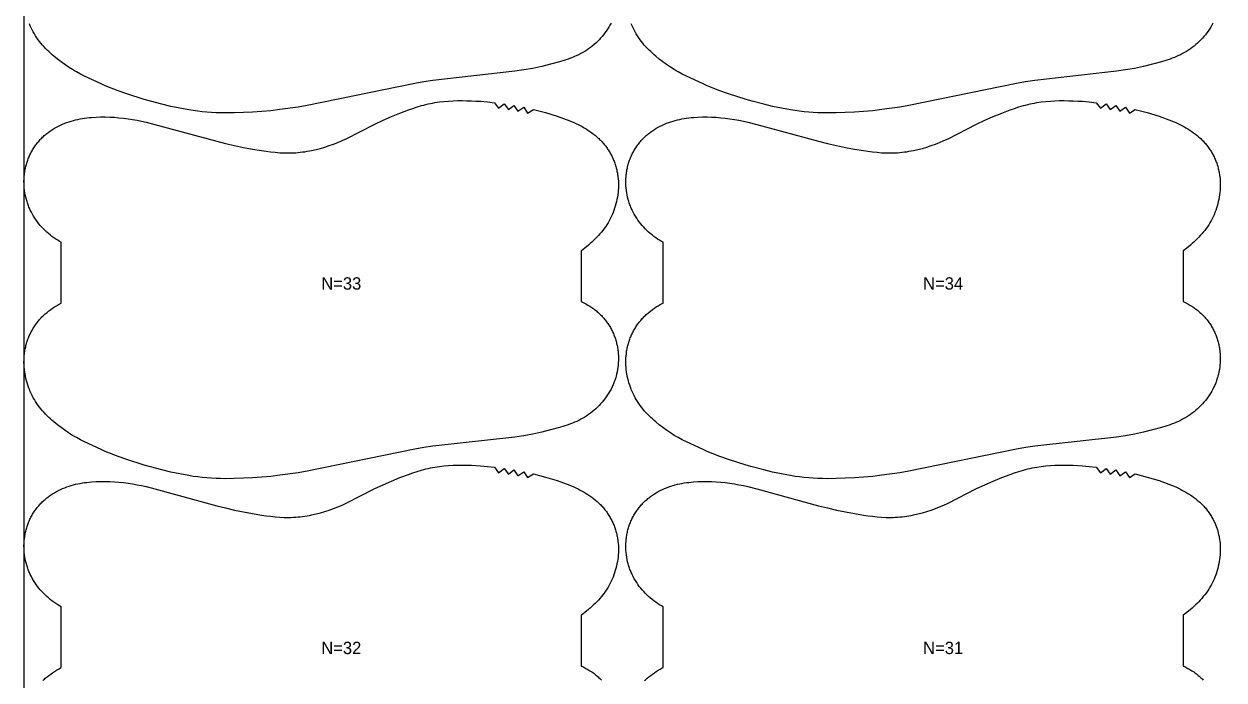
# Model space of a CAD drawing. Header units: inches. Extents: x 2 to 1941, y 2 to 1039.
# Drawn here: x 2 to 486, y 510.3 to 774.9 of the extents above; entities that cross this region are included whole.
import ezdxf

# ---------------------------------------------------------------- set-up
doc = ezdxf.new("R2010")
doc.units = ezdxf.units.IN

msp = doc.modelspace()

# ---------------------------------------------------------------- linework, layer by layer
at = {"layer": '1'}
for points in [[(2, 2), (1940.8353, 2), (1940.8353, 1039.4821), (2, 1039.4821), (2, 2)], [(217.0826, 737.7519), (222.0804, 735.89), (223.7703, 735.1474), (224.6053, 734.7543), (225.4331, 734.346), (226.253, 733.922), (227.0645, 733.4817), (227.8669, 733.0246), (228.6598, 732.5502), (229.4424, 732.0579), (230.213, 731.5468), (230.9697, 731.016), (231.7107, 730.4645), (232.4342, 729.8914), (233.1382, 729.2958), (233.4823, 728.9892), (233.8209, 728.6767), (234.1536, 728.358), (234.4804, 728.0332), (234.8009, 727.702), (235.115, 727.3647), (235.4228, 727.0213), (235.7241, 726.6721), (236.0188, 726.3171), (236.3069, 725.9566), (236.5884, 725.5907), (236.863, 725.2196), (237.1308, 724.8434), (237.3917, 724.4622), (237.6456, 724.0763), (237.8924, 723.6858), (238.1321, 723.2908), (238.3646, 722.8915), (238.5898, 722.4881), (238.8076, 722.0807), (239.018, 721.6694), (239.221, 721.2545), (239.4164, 720.836), (239.6042, 720.4141), (239.7844, 719.9889), (239.9569, 719.5606), (240.1217, 719.1293), (240.2786, 718.6952), (240.4277, 718.2584), (240.5689, 717.8189), (240.7021, 717.3771), (240.8274, 716.9329), (240.9445, 716.4867), (241.0536, 716.0384), (241.1544, 715.5882), (241.2471, 715.1363), (241.3315, 714.6828), (241.4076, 714.2278), (241.4757, 713.7716), (241.5356, 713.3142), (241.6315, 712.3964), (241.6959, 711.4755), (241.7294, 710.5528), (241.7323, 709.6293), (241.7053, 708.7061), (241.6489, 707.7844), (241.5636, 706.8652), (241.4499, 705.9492), (241.308, 705.0372), (241.1385, 704.1298), (240.9418, 703.2279), (240.7182, 702.3319), (240.4681, 701.4428), (240.192, 700.5611), (239.8902, 699.6876), (239.5628, 698.8234), (239.2095, 697.9696), (238.8304, 697.1272), (238.4255, 696.2975), (237.9947, 695.4814), (237.5378, 694.6802), (237.0549, 693.8948), (236.5462, 693.1262), (236.0129, 692.3743), (235.4567, 691.6388), (234.879, 690.9193), (234.2815, 690.2154), (233.6657, 689.5269), (233.0331, 688.8534), (232.3855, 688.1946), (231.724, 687.5501), (231.0498, 686.9195), (230.3634, 686.3021), (229.6656, 685.6976), (228.2389, 684.525), (226.7754, 683.3976), (226.7323, 683.3663), (226.7323, 662.9382), (227.0013, 662.8181), (227.8317, 662.4153), (228.6487, 661.9856), (229.4512, 661.5289), (230.2381, 661.0454), (231.008, 660.5353), (231.3862, 660.2703), (231.7596, 659.9988), (232.1281, 659.7208), (232.4916, 659.4362), (232.8499, 659.1452), (233.2027, 658.8478), (233.5501, 658.544), (233.8917, 658.2338), (234.2274, 657.9172), (234.5572, 657.5944), (234.8807, 657.2653), (235.1979, 656.9301), (235.5087, 656.5888), (235.813, 656.2417), (236.1106, 655.8888), (236.4015, 655.5304), (236.6856, 655.1665), (236.9627, 654.7972), (237.2327, 654.4227), (237.4955, 654.0432), (237.751, 653.6588), (237.9991, 653.2695), (238.2397, 652.8756), (238.4727, 652.4772), (238.6979, 652.0744), (238.9153, 651.6673), (239.1248, 651.2561), (239.3263, 650.8409), (239.5197, 650.4219), (239.7052, 649.9994), (239.8827, 649.5733), (240.0521, 649.144), (240.2135, 648.7115), (240.3667, 648.2761), (240.5119, 647.8379), (240.649, 647.3971), (240.7779, 646.9538), (240.8987, 646.5082), (241.0113, 646.0604), (241.1158, 645.6107), (241.212, 645.1592), (241.3, 644.7061), (241.3798, 644.2515), (241.4514, 643.7955), (241.5149, 643.3384), (241.5701, 642.8802), (241.6173, 642.4211), (241.6563, 641.9613), (241.7103, 641.0397), (241.7323, 640.1167), (241.7225, 639.1934), (241.6812, 638.2708), (241.6086, 637.35), (241.5049, 636.4322), (241.3702, 635.5184), (241.2045, 634.6099), (241.0077, 633.7078), (240.78, 632.8133), (240.6545, 632.3692), (240.5212, 631.9274), (240.3803, 631.488), (240.2316, 631.0513), (240.0751, 630.6173), (239.9109, 630.1862), (239.739, 629.7581), (239.5595, 629.3332), (239.3725, 628.9115), (239.1781, 628.493), (238.7675, 627.6665), (238.3287, 626.8543), (237.8626, 626.0572), (237.3701, 625.2759), (236.8521, 624.5112), (236.3095, 623.7638), (235.7432, 623.0345), (235.1539, 622.3238), (234.5423, 621.6323), (233.9092, 620.9605), (233.2551, 620.3089), (232.5809, 619.6782), (231.8873, 619.0689), (231.1749, 618.4815), (230.4445, 617.9166), (229.6969, 617.3744), (228.9331, 616.8553), (228.154, 616.3595), (227.3604, 615.8874), (226.5533, 615.4391), (225.7336, 615.015), (224.9022, 614.6154), (224.06, 614.2401), (223.2082, 613.8874), (222.3478, 613.555), (221.48, 613.2408), (219.7269, 612.6579), (217.958, 612.1213), (214.3972, 611.1389), (210.8103, 610.2646), (207.1982, 609.4955), (203.5637, 608.8411), (199.9106, 608.305), (166.8834, 604.5891), (163.2359, 604.0158), (159.598, 603.378), (116.1869, 594.4796), (112.5447, 593.8714), (105.2297, 592.8486), (101.5608, 592.4301), (97.8836, 592.0914), (94.1999, 591.8305), (90.5119, 591.643), (86.8207, 591.5302), (83.1274, 591.5), (81.2811, 591.5249), (79.4357, 591.5824), (77.5918, 591.6763), (75.7503, 591.8078), (73.9119, 591.9776), (72.0776, 592.1865), (70.2481, 592.4345), (68.4237, 592.7189), (64.7909, 593.3846), (61.1803, 594.1595), (57.5909, 595.0273), (52.9536, 596.2747), (50.4735, 596.9977), (43.437, 599.2417), (39.9478, 600.4549), (38.2174, 601.0986), (36.5012, 601.7769), (34.8011, 602.4942), (33.1139, 603.2422), (26.4127, 606.3575), (24.7602, 607.1801), (23.1332, 608.0494), (22.332, 608.5061), (21.5394, 608.978), (19.9794, 609.9641), (18.4523, 611.0023), (16.9569, 612.087), (15.4934, 613.2144), (14.0667, 614.387), (13.3689, 614.9915), (12.6825, 615.6089), (12.0083, 616.2395), (11.3468, 616.884), (10.6992, 617.5428), (10.0666, 618.2163), (9.4508, 618.9048), (8.8533, 619.6087), (8.2757, 620.3282), (7.7194, 621.0637), (7.1861, 621.8156), (6.6774, 622.5842), (6.1945, 623.3696), (5.7376, 624.1708), (5.3068, 624.9869), (4.9019, 625.8167), (4.5228, 626.659), (4.1696, 627.5128), (3.8421, 628.377), (3.5403, 629.2505), (3.2642, 630.1322), (3.0141, 631.0214), (2.7905, 631.9173), (2.5938, 632.8193), (2.4243, 633.7266), (2.2824, 634.6386), (2.1687, 635.5546), (2.0834, 636.4738), (2.027, 637.3955), (2, 638.3187), (2.0029, 639.2422), (2.0364, 640.1649), (2.1008, 641.0858), (2.1967, 642.0036), (2.2566, 642.461), (2.3247, 642.9173), (2.4008, 643.3722), (2.4852, 643.8257), (2.5779, 644.2776), (2.6787, 644.7278), (2.7878, 645.1761), (2.9049, 645.6224), (3.0302, 646.0665), (3.1634, 646.5083), (3.3046, 646.9478), (3.4537, 647.3846), (3.6106, 647.8188), (3.7754, 648.25), (3.9479, 648.6783), (4.1281, 649.1035), (4.3159, 649.5254), (4.5113, 649.9439), (4.7143, 650.3588), (4.9247, 650.7701), (5.1425, 651.1775), (5.3677, 651.5809), (5.6002, 651.9802), (5.8399, 652.3752), (6.0867, 652.7657), (6.3406, 653.1517), (6.6015, 653.5328), (6.8693, 653.909), (7.1439, 654.2802), (7.4254, 654.646), (7.7135, 655.0065), (8.0082, 655.3615), (8.3095, 655.7107), (8.6173, 656.0541), (8.9314, 656.3914), (9.2519, 656.7226), (9.5787, 657.0475), (9.9114, 657.3661), (10.25, 657.6786), (10.5941, 657.9852), (11.2981, 658.5808), (12.0216, 659.1539), (12.7626, 659.7054), (13.5193, 660.2362), (14.2899, 660.7473), (15.0725, 661.2397), (15.8654, 661.7141), (16.6678, 662.1711), (17, 662.3514), (17, 686.8491), (16.3719, 687.1979), (15.5783, 687.6701), (14.7992, 688.1659), (14.0354, 688.685), (13.2878, 689.2272), (12.5574, 689.7921), (11.845, 690.3795), (11.1514, 690.9888), (10.4772, 691.6195), (9.8231, 692.271), (9.19, 692.9429), (8.5784, 693.6344), (7.9891, 694.3451), (7.4228, 695.0744), (6.8802, 695.8218), (6.3622, 696.5865), (5.8697, 697.3678), (5.4036, 698.1649), (4.9648, 698.9771), (4.5542, 699.8036), (4.3598, 700.222), (4.1728, 700.6438), (3.9933, 701.0687), (3.8214, 701.4968), (3.6572, 701.9279), (3.5007, 702.3619), (3.352, 702.7986), (3.2111, 703.238), (3.0778, 703.6797), (2.9523, 704.1238), (2.7246, 705.0184), (2.5278, 705.9205), (2.3621, 706.829), (2.2274, 707.7427), (2.1237, 708.6606), (2.0511, 709.5813), (2.0098, 710.504), (2, 711.4273), (2.022, 712.3503), (2.076, 713.2719), (2.115, 713.7317), (2.1622, 714.1908), (2.2175, 714.649), (2.2809, 715.1061), (2.3525, 715.5621), (2.4323, 716.0167), (2.5203, 716.4698), (2.6165, 716.9213), (2.721, 717.371), (2.8336, 717.8187), (2.9544, 718.2643), (3.0833, 718.7077), (3.2204, 719.1485), (3.3656, 719.5867), (3.5189, 720.0221), (3.6802, 720.4546), (3.8496, 720.8839), (4.0271, 721.31), (4.2126, 721.7325), (4.406, 722.1515), (4.6075, 722.5666), (4.817, 722.9779), (5.0344, 723.3849), (5.2596, 723.7878), (5.4926, 724.1862), (5.7332, 724.5801), (5.9813, 724.9694), (6.2368, 725.3538), (6.4996, 725.7333), (6.7696, 726.1078), (7.0467, 726.477), (7.3308, 726.841), (7.6217, 727.1994), (7.9193, 727.5523), (8.2236, 727.8994), (8.5344, 728.2406), (8.8516, 728.5759), (9.1752, 728.905), (9.5049, 729.2278), (9.8406, 729.5444), (10.1822, 729.8546), (10.5296, 730.1584), (10.8824, 730.4558), (11.2407, 730.7468), (11.6042, 731.0313), (11.9727, 731.3094), (12.3462, 731.5809), (12.7243, 731.8459), (13.4942, 732.356), (14.2811, 732.8395), (15.0836, 733.2962), (15.9006, 733.7258), (16.731, 734.1287), (17.5737, 734.505), (18.4277, 734.8551), (19.292, 735.1791), (20.1655, 735.4775), (21.0473, 735.7505), (21.9363, 735.9984), (22.8316, 736.2216), (23.7323, 736.4212), (24.638, 736.5984), (25.5478, 736.7546), (26.4612, 736.8909), (27.3775, 737.0087), (28.2961, 737.1092), (29.2163, 737.1936), (31.0593, 737.3178), (32.9046, 737.3838), (34.7506, 737.3928), (36.5958, 737.3459), (38.4389, 737.2446), (40.2789, 737.0927), (42.1149, 736.8945), (43.9463, 736.6541), (45.7722, 736.3749), (47.5915, 736.0572), (49.4032, 735.7003), (51.2061, 735.3034), (54.7866, 734.4022), (79.7188, 727.5698), (83.3034, 726.6816), (86.9039, 725.8603), (90.5203, 725.1122), (94.1504, 724.4339), (97.7927, 723.8275), (99.6197, 723.5616), (101.4515, 723.3276), (103.2885, 723.1317), (105.1296, 722.9834), (106.9734, 722.8932), (107.8958, 722.8731), (108.8184, 722.8714), (109.7409, 722.8892), (110.6631, 722.9262), (111.5844, 722.9823), (112.5046, 723.0569), (113.4232, 723.1497), (114.34, 723.2603), (115.2545, 723.3884), (116.1663, 723.5336), (117.0752, 723.6954), (117.9809, 723.8734), (119.7825, 724.2764), (121.5702, 724.7386), (123.3429, 725.2565), (125.0996, 725.8269), (126.8383, 726.4493), (128.557, 727.124), (130.2537, 727.8509), (131.9275, 728.628), (143.4374, 734.5093), (146.7869, 736.0635), (150.1775, 737.5276), (153.5978, 738.919), (157.0507, 740.2292), (158.7917, 740.8474), (160.5446, 741.4295), (162.3116, 741.9633), (163.2011, 742.2084), (164.0949, 742.4369), (164.9932, 742.6477), (165.8957, 742.8408), (166.8019, 743.0168), (167.7114, 743.1762), (169.5385, 743.4467), (171.3737, 743.6561), (173.2137, 743.8086), (175.0572, 743.9097), (176.9028, 743.9655), (178.7495, 743.9821), (180.5961, 743.9642), (182.4418, 743.9125), (184.2861, 743.8261), (186.1281, 743.7044), (188.9139, 743.4547), (191.694, 743.1423), (193.4188, 740.9084), (195.6602, 742.6234), (197.3389, 740.3575), (199.6145, 742.021), (201.2253, 739.7102), (203.5491, 741.302), (205.0829, 738.9395), (207.458, 740.4537), (212.2853, 739.1564), (217.0826, 737.7519)], [(459.8116, 737.7519), (464.8094, 735.89), (466.4993, 735.1474), (467.3343, 734.7543), (468.1621, 734.346), (468.982, 733.922), (469.7935, 733.4817), (470.5959, 733.0246), (471.3888, 732.5502), (472.1714, 732.0579), (472.942, 731.5468), (473.6987, 731.016), (474.4397, 730.4645), (475.1632, 729.8914), (475.8672, 729.2958), (476.2113, 728.9892), (476.5499, 728.6767), (476.8826, 728.358), (477.2094, 728.0332), (477.5299, 727.702), (477.844, 727.3647), (478.1518, 727.0213), (478.4531, 726.6721), (478.7478, 726.3171), (479.0359, 725.9566), (479.3174, 725.5907), (479.592, 725.2196), (479.8598, 724.8434), (480.1207, 724.4622), (480.3746, 724.0763), (480.6214, 723.6858), (480.8611, 723.2908), (481.0936, 722.8915), (481.3188, 722.4881), (481.5366, 722.0807), (481.747, 721.6694), (481.95, 721.2545), (482.1454, 720.836), (482.3332, 720.4141), (482.5134, 719.9889), (482.6859, 719.5606), (482.8507, 719.1293), (483.0076, 718.6952), (483.1567, 718.2584), (483.2979, 717.8189), (483.4311, 717.3771), (483.5564, 716.9329), (483.6735, 716.4867), (483.7826, 716.0384), (483.8834, 715.5882), (483.9761, 715.1363), (484.0605, 714.6828), (484.1366, 714.2278), (484.2047, 713.7716), (484.2646, 713.3142), (484.3605, 712.3964), (484.4249, 711.4755), (484.4584, 710.5528), (484.4613, 709.6293), (484.4343, 708.7061), (484.3779, 707.7844), (484.2926, 706.8652), (484.1789, 705.9492), (484.037, 705.0372), (483.8675, 704.1298), (483.6708, 703.2279), (483.4472, 702.3319), (483.1971, 701.4428), (482.921, 700.5611), (482.6192, 699.6876), (482.2918, 698.8234), (481.9385, 697.9696), (481.5594, 697.1272), (481.1545, 696.2975), (480.7237, 695.4814), (480.2668, 694.6802), (479.7839, 693.8948), (479.2752, 693.1262), (478.7419, 692.3743), (478.1857, 691.6388), (477.608, 690.9193), (477.0105, 690.2154), (476.3947, 689.5269), (475.7621, 688.8534), (475.1145, 688.1946), (474.453, 687.5501), (473.7788, 686.9195), (473.0924, 686.3021), (472.3946, 685.6976), (470.9679, 684.525), (469.5044, 683.3976), (469.4613, 683.3663), (469.4613, 662.9382), (469.7303, 662.8181), (470.5607, 662.4153), (471.3777, 661.9856), (472.1802, 661.5289), (472.9671, 661.0454), (473.737, 660.5353), (474.1152, 660.2703), (474.4886, 659.9988), (474.8571, 659.7208), (475.2206, 659.4362), (475.5789, 659.1452), (475.9317, 658.8478), (476.2791, 658.544), (476.6207, 658.2338), (476.9564, 657.9172), (477.2862, 657.5944), (477.6097, 657.2653), (477.9269, 656.9301), (478.2377, 656.5888), (478.542, 656.2417), (478.8396, 655.8888), (479.1305, 655.5304), (479.4146, 655.1665), (479.6917, 654.7972), (479.9617, 654.4227), (480.2245, 654.0432), (480.48, 653.6588), (480.7281, 653.2695), (480.9687, 652.8756), (481.2017, 652.4772), (481.4269, 652.0744), (481.6443, 651.6673), (481.8538, 651.2561), (482.0553, 650.8409), (482.2487, 650.4219), (482.4342, 649.9994), (482.6117, 649.5733), (482.7811, 649.144), (482.9425, 648.7115), (483.0957, 648.2761), (483.2409, 647.8379), (483.378, 647.3971), (483.5069, 646.9538), (483.6277, 646.5082), (483.7403, 646.0604), (483.8448, 645.6107), (483.941, 645.1592), (484.029, 644.7061), (484.1088, 644.2515), (484.1804, 643.7955), (484.2439, 643.3384), (484.2991, 642.8802), (484.3463, 642.4211), (484.3853, 641.9613), (484.4393, 641.0397), (484.4613, 640.1167), (484.4515, 639.1934), (484.4102, 638.2708), (484.3376, 637.35), (484.2339, 636.4322), (484.0992, 635.5184), (483.9335, 634.6099), (483.7367, 633.7078), (483.509, 632.8133), (483.3835, 632.3692), (483.2502, 631.9274), (483.1093, 631.488), (482.9606, 631.0513), (482.8041, 630.6173), (482.6399, 630.1862), (482.468, 629.7581), (482.2885, 629.3332), (482.1015, 628.9115), (481.9071, 628.493), (481.4965, 627.6665), (481.0577, 626.8543), (480.5916, 626.0572), (480.0991, 625.2759), (479.5811, 624.5112), (479.0385, 623.7638), (478.4722, 623.0345), (477.8829, 622.3238), (477.2713, 621.6323), (476.6382, 620.9605), (475.9841, 620.3089), (475.3099, 619.6782), (474.6163, 619.0689), (473.9039, 618.4815), (473.1735, 617.9166), (472.4259, 617.3744), (471.6621, 616.8553), (470.883, 616.3595), (470.0894, 615.8874), (469.2823, 615.4391), (468.4626, 615.015), (467.6312, 614.6154), (466.789, 614.2401), (465.9372, 613.8874), (465.0768, 613.555), (464.209, 613.2408), (462.4559, 612.6579), (460.687, 612.1213), (457.1262, 611.1389), (453.5393, 610.2646), (449.9272, 609.4955), (446.2927, 608.8411), (442.6396, 608.305), (409.6124, 604.5891), (405.9649, 604.0158), (402.327, 603.378), (358.9159, 594.4796), (355.2737, 593.8714), (347.9587, 592.8486), (344.2898, 592.4301), (340.6126, 592.0914), (336.9289, 591.8305), (333.2409, 591.643), (329.5497, 591.5302), (325.8564, 591.5), (324.0101, 591.5249), (322.1647, 591.5824), (320.3208, 591.6763), (318.4793, 591.8078), (316.6409, 591.9776), (314.8066, 592.1865), (312.9771, 592.4345), (311.1527, 592.7189), (307.5199, 593.3846), (303.9093, 594.1595), (300.3199, 595.0273), (295.6826, 596.2747), (293.2025, 596.9977), (286.166, 599.2417), (282.6768, 600.4549), (280.9464, 601.0986), (279.2302, 601.7769), (277.5301, 602.4942), (275.8429, 603.2422), (269.1417, 606.3575), (267.4892, 607.1801), (265.8622, 608.0494), (265.061, 608.5061), (264.2684, 608.978), (262.7084, 609.9641), (261.1813, 611.0023), (259.6859, 612.087), (258.2224, 613.2144), (256.7957, 614.387), (256.0979, 614.9915), (255.4115, 615.6089), (254.7373, 616.2395), (254.0758, 616.884), (253.4282, 617.5428), (252.7956, 618.2163), (252.1798, 618.9048), (251.5823, 619.6087), (251.0047, 620.3282), (250.4484, 621.0637), (249.9151, 621.8156), (249.4064, 622.5842), (248.9235, 623.3696), (248.4666, 624.1708), (248.0358, 624.9869), (247.6309, 625.8167), (247.2518, 626.659), (246.8986, 627.5128), (246.5711, 628.377), (246.2693, 629.2505), (245.9932, 630.1322), (245.7431, 631.0214), (245.5195, 631.9173), (245.3228, 632.8193), (245.1533, 633.7266), (245.0114, 634.6386), (244.8977, 635.5546), (244.8124, 636.4738), (244.756, 637.3955), (244.729, 638.3187), (244.7319, 639.2422), (244.7654, 640.1649), (244.8298, 641.0858), (244.9257, 642.0036), (244.9856, 642.461), (245.0537, 642.9173), (245.1298, 643.3722), (245.2142, 643.8257), (245.3069, 644.2776), (245.4077, 644.7278), (245.5168, 645.1761), (245.6339, 645.6224), (245.7592, 646.0665), (245.8924, 646.5083), (246.0336, 646.9478), (246.1827, 647.3846), (246.3396, 647.8188), (246.5044, 648.25), (246.6769, 648.6783), (246.8571, 649.1035), (247.0449, 649.5254), (247.2403, 649.9439), (247.4433, 650.3588), (247.6537, 650.7701), (247.8715, 651.1775), (248.0967, 651.5809), (248.3292, 651.9802), (248.5689, 652.3752), (248.8157, 652.7657), (249.0696, 653.1517), (249.3305, 653.5328), (249.5983, 653.909), (249.8729, 654.2802), (250.1544, 654.646), (250.4425, 655.0065), (250.7372, 655.3615), (251.0385, 655.7107), (251.3463, 656.0541), (251.6604, 656.3914), (251.9809, 656.7226), (252.3077, 657.0475), (252.6404, 657.3661), (252.979, 657.6786), (253.3231, 657.9852), (254.0271, 658.5808), (254.7506, 659.1539), (255.4916, 659.7054), (256.2483, 660.2362), (257.0189, 660.7473), (257.8015, 661.2397), (258.5944, 661.7141), (259.3968, 662.1711), (259.729, 662.3514), (259.729, 686.8491), (259.1009, 687.1979), (258.3073, 687.6701), (257.5282, 688.1659), (256.7644, 688.685), (256.0168, 689.2272), (255.2864, 689.7921), (254.574, 690.3795), (253.8804, 690.9888), (253.2062, 691.6195), (252.5521, 692.271), (251.919, 692.9429), (251.3074, 693.6344), (250.7181, 694.3451), (250.1518, 695.0744), (249.6092, 695.8218), (249.0912, 696.5865), (248.5987, 697.3678), (248.1326, 698.1649), (247.6938, 698.9771), (247.2832, 699.8036), (247.0888, 700.222), (246.9018, 700.6438), (246.7223, 701.0687), (246.5504, 701.4968), (246.3862, 701.9279), (246.2297, 702.3619), (246.081, 702.7986), (245.9401, 703.238), (245.8068, 703.6797), (245.6813, 704.1238), (245.4536, 705.0184), (245.2568, 705.9205), (245.0911, 706.829), (244.9564, 707.7427), (244.8527, 708.6606), (244.7801, 709.5813), (244.7388, 710.504), (244.729, 711.4273), (244.751, 712.3503), (244.805, 713.2719), (244.844, 713.7317), (244.8912, 714.1908), (244.9465, 714.649), (245.0099, 715.1061), (245.0815, 715.5621), (245.1613, 716.0167), (245.2493, 716.4698), (245.3455, 716.9213), (245.45, 717.371), (245.5626, 717.8187), (245.6834, 718.2643), (245.8123, 718.7077), (245.9494, 719.1485), (246.0946, 719.5867), (246.2479, 720.0221), (246.4092, 720.4546), (246.5786, 720.8839), (246.7561, 721.31), (246.9416, 721.7325), (247.135, 722.1515), (247.3365, 722.5666), (247.546, 722.9779), (247.7634, 723.3849), (247.9886, 723.7878), (248.2216, 724.1862), (248.4622, 724.5801), (248.7103, 724.9694), (248.9658, 725.3538), (249.2286, 725.7333), (249.4986, 726.1078), (249.7757, 726.477), (250.0598, 726.841), (250.3507, 727.1994), (250.6483, 727.5523), (250.9526, 727.8994), (251.2634, 728.2406), (251.5806, 728.5759), (251.9042, 728.905), (252.2339, 729.2278), (252.5696, 729.5444), (252.9112, 729.8546), (253.2586, 730.1584), (253.6114, 730.4558), (253.9697, 730.7468), (254.3332, 731.0313), (254.7017, 731.3094), (255.0752, 731.5809), (255.4533, 731.8459), (256.2232, 732.356), (257.0101, 732.8395), (257.8126, 733.2962), (258.6296, 733.7258), (259.46, 734.1287), (260.3027, 734.505), (261.1567, 734.8551), (262.021, 735.1791), (262.8945, 735.4775), (263.7763, 735.7505), (264.6653, 735.9984), (265.5606, 736.2216), (266.4613, 736.4212), (267.367, 736.5984), (268.2768, 736.7546), (269.1902, 736.8909), (270.1065, 737.0087), (271.0251, 737.1092), (271.9453, 737.1936), (273.7883, 737.3178), (275.6336, 737.3838), (277.4796, 737.3928), (279.3248, 737.3459), (281.1679, 737.2446), (283.0079, 737.0927), (284.8439, 736.8945), (286.6753, 736.6541), (288.5012, 736.3749), (290.3205, 736.0572), (292.1322, 735.7003), (293.9351, 735.3034), (297.5156, 734.4022), (322.4478, 727.5698), (326.0324, 726.6816), (329.6329, 725.8603), (333.2493, 725.1122), (336.8794, 724.4339), (340.5217, 723.8275), (342.3487, 723.5616), (344.1805, 723.3276), (346.0175, 723.1317), (347.8586, 722.9834), (349.7024, 722.8932), (350.6248, 722.8731), (351.5474, 722.8714), (352.4699, 722.8892), (353.3921, 722.9262), (354.3134, 722.9823), (355.2336, 723.0569), (356.1522, 723.1497), (357.069, 723.2603), (357.9835, 723.3884), (358.8953, 723.5336), (359.8042, 723.6954), (360.7099, 723.8734), (362.5115, 724.2764), (364.2992, 724.7386), (366.0719, 725.2565), (367.8286, 725.8269), (369.5673, 726.4493), (371.286, 727.124), (372.9827, 727.8509), (374.6565, 728.628), (386.1664, 734.5093), (389.5159, 736.0635), (392.9065, 737.5276), (396.3268, 738.919), (399.7797, 740.2292), (401.5207, 740.8474), (403.2736, 741.4295), (405.0406, 741.9633), (405.9301, 742.2084), (406.8239, 742.4369), (407.7222, 742.6477), (408.6247, 742.8408), (409.5309, 743.0168), (410.4404, 743.1762), (412.2675, 743.4467), (414.1027, 743.6561), (415.9427, 743.8086), (417.7862, 743.9097), (419.6318, 743.9655), (421.4785, 743.9821), (423.3251, 743.9642), (425.1708, 743.9125), (427.0151, 743.8261), (428.8571, 743.7044), (431.6429, 743.4547), (434.423, 743.1423), (436.1478, 740.9084), (438.3892, 742.6234), (440.0679, 740.3575), (442.3435, 742.021), (443.9543, 739.7102), (446.2781, 741.302), (447.8119, 738.9395), (450.187, 740.4537), (455.0143, 739.1564), (459.8116, 737.7519)]]:
    msp.add_lwpolyline(points, close=True, dxfattribs=at)
for points in [[(238.7675, 775.1665), (238.3287, 774.3543), (237.8626, 773.5572), (237.3701, 772.7759), (236.8521, 772.0112), (236.3095, 771.2638), (235.7432, 770.5345), (235.1539, 769.8238), (234.5423, 769.1323), (233.9092, 768.4605), (233.2551, 767.8089), (232.5809, 767.1782), (231.8873, 766.5689), (231.1749, 765.9815), (230.4445, 765.4166), (229.6969, 764.8744), (228.9331, 764.3553), (228.154, 763.8595), (227.3604, 763.3874), (226.5533, 762.9391), (225.7336, 762.515), (224.9022, 762.1154), (224.06, 761.7401), (223.2082, 761.3874), (222.3478, 761.055), (221.48, 760.7408), (219.7269, 760.1579), (217.958, 759.6213), (214.3972, 758.6389), (210.8103, 757.7646), (207.1982, 756.9955), (203.5637, 756.3411), (199.9106, 755.805), (166.8834, 752.0891), (163.2359, 751.5158), (159.598, 750.878), (116.1869, 741.9796), (112.5447, 741.3714), (105.2297, 740.3486), (101.5608, 739.9301), (97.8836, 739.5914), (94.1999, 739.3305), (90.5119, 739.143), (86.8207, 739.0302), (83.1274, 739), (81.2811, 739.0249), (79.4357, 739.0824), (77.5918, 739.1763), (75.7503, 739.3078), (73.9119, 739.4776), (72.0776, 739.6865), (70.2481, 739.9345), (68.4237, 740.2189), (64.7909, 740.8846), (61.1803, 741.6595), (57.5909, 742.5273), (52.9536, 743.7747), (50.4735, 744.4977), (43.437, 746.7417), (39.9478, 747.9549), (38.2174, 748.5986), (36.5012, 749.2769), (34.8011, 749.9942), (33.1139, 750.7422), (26.4127, 753.8575), (24.7602, 754.6801), (23.1332, 755.5494), (22.332, 756.0061), (21.5394, 756.478), (19.9794, 757.4641), (18.4523, 758.5023), (16.9569, 759.587), (15.4934, 760.7144), (14.0667, 761.887), (13.3689, 762.4915), (12.6825, 763.1089), (12.0083, 763.7395), (11.3468, 764.384), (10.6992, 765.0428), (10.0666, 765.7163), (9.4508, 766.4048), (8.8533, 767.1087), (8.2757, 767.8282), (7.7194, 768.5637), (7.1861, 769.3156), (6.6774, 770.0842), (6.1945, 770.8696), (5.7376, 771.6708), (5.3068, 772.4869), (4.9019, 773.3167), (4.5228, 774.159), (4.1696, 775.0128)], [(481.4965, 775.1665), (481.0577, 774.3543), (480.5916, 773.5572), (480.0991, 772.7759), (479.5811, 772.0112), (479.0385, 771.2638), (478.4722, 770.5345), (477.8829, 769.8238), (477.2713, 769.1323), (476.6382, 768.4605), (475.9841, 767.8089), (475.3099, 767.1782), (474.6163, 766.5689), (473.9039, 765.9815), (473.1735, 765.4166), (472.4259, 764.8744), (471.6621, 764.3553), (470.883, 763.8595), (470.0894, 763.3874), (469.2823, 762.9391), (468.4626, 762.515), (467.6312, 762.1154), (466.789, 761.7401), (465.9372, 761.3874), (465.0768, 761.055), (464.209, 760.7408), (462.4559, 760.1579), (460.687, 759.6213), (457.1262, 758.6389), (453.5393, 757.7646), (449.9272, 756.9955), (446.2927, 756.3411), (442.6396, 755.805), (409.6124, 752.0891), (405.9649, 751.5158), (402.327, 750.878), (358.9159, 741.9796), (355.2737, 741.3714), (347.9587, 740.3486), (344.2898, 739.9301), (340.6126, 739.5914), (336.9289, 739.3305), (333.2409, 739.143), (329.5497, 739.0302), (325.8564, 739), (324.0101, 739.0249), (322.1647, 739.0824), (320.3208, 739.1763), (318.4793, 739.3078), (316.6409, 739.4776), (314.8066, 739.6865), (312.9771, 739.9345), (311.1527, 740.2189), (307.5199, 740.8846), (303.9093, 741.6595), (300.3199, 742.5273), (295.6826, 743.7747), (293.2025, 744.4977), (286.166, 746.7417), (282.6768, 747.9549), (280.9464, 748.5986), (279.2302, 749.2769), (277.5301, 749.9942), (275.8429, 750.7422), (269.1417, 753.8575), (267.4892, 754.6801), (265.8622, 755.5494), (265.061, 756.0061), (264.2684, 756.478), (262.7084, 757.4641), (261.1813, 758.5023), (259.6859, 759.587), (258.2224, 760.7144), (256.7957, 761.887), (256.0979, 762.4915), (255.4115, 763.1089), (254.7373, 763.7395), (254.0758, 764.384), (253.4282, 765.0428), (252.7956, 765.7163), (252.1798, 766.4048), (251.5823, 767.1087), (251.0047, 767.8282), (250.4484, 768.5637), (249.9151, 769.3156), (249.4064, 770.0842), (248.9235, 770.8696), (248.4666, 771.6708), (248.0358, 772.4869), (247.6309, 773.3167), (247.2518, 774.159), (246.8986, 775.0128)], [(9.5787, 510.0475), (9.9114, 510.3661), (10.25, 510.6786), (10.5941, 510.9852), (11.2981, 511.5808), (12.0216, 512.1539), (12.7626, 512.7054), (13.5193, 513.2362), (14.2899, 513.7473), (15.0725, 514.2397), (15.8654, 514.7141), (16.6678, 515.1711), (17, 515.3514), (17, 539.8491), (16.3719, 540.1979), (15.5783, 540.6701), (14.7992, 541.1659), (14.0354, 541.685), (13.2878, 542.2272), (12.5574, 542.7921), (11.845, 543.3795), (11.1514, 543.9888), (10.4772, 544.6195), (9.8231, 545.271), (9.19, 545.9429), (8.5784, 546.6344), (7.9891, 547.3451), (7.4228, 548.0744), (6.8802, 548.8218), (6.3622, 549.5865), (5.8697, 550.3678), (5.4036, 551.1649), (4.9648, 551.9771), (4.5542, 552.8036), (4.3598, 553.222), (4.1728, 553.6438), (3.9933, 554.0687), (3.8214, 554.4968), (3.6572, 554.9279), (3.5007, 555.3619), (3.352, 555.7986), (3.2111, 556.238), (3.0778, 556.6797), (2.9523, 557.1238), (2.7246, 558.0184), (2.5278, 558.9205), (2.3621, 559.829), (2.2274, 560.7427), (2.1237, 561.6606), (2.0511, 562.5813), (2.0098, 563.504), (2, 564.4273), (2.022, 565.3503), (2.076, 566.2719), (2.115, 566.7317), (2.1622, 567.1908), (2.2175, 567.649), (2.2809, 568.1061), (2.3525, 568.5621), (2.4323, 569.0167), (2.5203, 569.4698), (2.6165, 569.9213), (2.721, 570.371), (2.8336, 570.8187), (2.9544, 571.2643), (3.0833, 571.7077), (3.2204, 572.1485), (3.3656, 572.5867), (3.5189, 573.0221), (3.6802, 573.4546), (3.8496, 573.8839), (4.0271, 574.31), (4.2126, 574.7325), (4.406, 575.1515), (4.6075, 575.5666), (4.817, 575.9779), (5.0344, 576.3849), (5.2596, 576.7878), (5.4926, 577.1862), (5.7332, 577.5801), (5.9813, 577.9694), (6.2368, 578.3538), (6.4996, 578.7333), (6.7696, 579.1078), (7.0467, 579.477), (7.3308, 579.841), (7.6217, 580.1994), (7.9193, 580.5523), (8.2236, 580.8994), (8.5344, 581.2406), (8.8516, 581.5759), (9.1752, 581.905), (9.5049, 582.2278), (9.8406, 582.5444), (10.1822, 582.8546), (10.5296, 583.1584), (10.8824, 583.4558), (11.2407, 583.7468), (11.6042, 584.0313), (11.9727, 584.3094), (12.3462, 584.5809), (12.7243, 584.8459), (13.4942, 585.356), (14.2811, 585.8395), (15.0836, 586.2962), (15.9006, 586.7258), (16.731, 587.1287), (17.5737, 587.505), (18.4277, 587.8551), (19.292, 588.1791), (20.1655, 588.4775), (21.0473, 588.7505), (21.9363, 588.9984), (22.8316, 589.2216), (23.7323, 589.4212), (24.638, 589.5984), (25.5478, 589.7546), (26.4612, 589.8909), (27.3775, 590.0087), (28.2961, 590.1092), (29.2163, 590.1936), (31.0593, 590.3178), (32.9046, 590.3838), (34.7506, 590.3928), (36.5958, 590.3459), (38.4389, 590.2446), (40.2789, 590.0927), (42.1149, 589.8945), (43.9463, 589.6541), (45.7722, 589.3749), (47.5915, 589.0572), (49.4032, 588.7003), (51.2061, 588.3034), (54.7866, 587.4022), (79.7188, 580.5698), (83.3034, 579.6816), (86.9039, 578.8603), (90.5203, 578.1122), (94.1504, 577.4339), (97.7927, 576.8275), (99.6197, 576.5616), (101.4515, 576.3276), (103.2885, 576.1317), (105.1296, 575.9834), (106.9734, 575.8932), (107.8958, 575.8731), (108.8184, 575.8714), (109.7409, 575.8892), (110.6631, 575.9262), (111.5844, 575.9823), (112.5046, 576.0569), (113.4232, 576.1497), (114.34, 576.2603), (115.2545, 576.3884), (116.1663, 576.5336), (117.0752, 576.6954), (117.9809, 576.8734), (119.7825, 577.2764), (121.5702, 577.7386), (123.3429, 578.2565), (125.0996, 578.8269), (126.8383, 579.4493), (128.557, 580.124), (130.2537, 580.8509), (131.9275, 581.628), (143.4374, 587.5093), (146.7869, 589.0635), (150.1775, 590.5276), (153.5978, 591.919), (157.0507, 593.2292), (158.7917, 593.8474), (160.5446, 594.4295), (162.3116, 594.9633), (163.2011, 595.2084), (164.0949, 595.4369), (164.9932, 595.6477), (165.8957, 595.8408), (166.8019, 596.0168), (167.7114, 596.1762), (169.5385, 596.4467), (171.3737, 596.6561), (173.2137, 596.8086), (175.0572, 596.9097), (176.9028, 596.9655), (178.7495, 596.9821), (180.5961, 596.9642), (182.4418, 596.9125), (184.2861, 596.8261), (186.1281, 596.7044), (188.9139, 596.4547), (191.694, 596.1423), (193.4188, 593.9084), (195.6602, 595.6234), (197.3389, 593.3575), (199.6145, 595.021), (201.2253, 592.7102), (203.5491, 594.302), (205.0829, 591.9395), (207.458, 593.4537), (212.2853, 592.1564), (217.0826, 590.7519), (217.0826, 590.7519), (222.0804, 588.89), (223.7703, 588.1474), (224.6053, 587.7543), (225.4331, 587.346), (226.253, 586.922), (227.0645, 586.4817), (227.8669, 586.0246), (228.6598, 585.5502), (229.4424, 585.0579), (230.213, 584.5468), (230.9697, 584.016), (231.7107, 583.4645), (232.4342, 582.8914), (233.1382, 582.2958), (233.4823, 581.9892), (233.8209, 581.6767), (234.1536, 581.358), (234.4804, 581.0332), (234.8009, 580.702), (235.115, 580.3647), (235.4228, 580.0213), (235.7241, 579.6721), (236.0188, 579.3171), (236.3069, 578.9566), (236.5884, 578.5907), (236.863, 578.2196), (237.1308, 577.8434), (237.3917, 577.4622), (237.6456, 577.0763), (237.8924, 576.6858), (238.1321, 576.2908), (238.3646, 575.8915), (238.5898, 575.4881), (238.8076, 575.0807), (239.018, 574.6694), (239.221, 574.2545), (239.4164, 573.836), (239.6042, 573.4141), (239.7844, 572.9889), (239.9569, 572.5606), (240.1217, 572.1293), (240.2786, 571.6952), (240.4277, 571.2584), (240.5689, 570.8189), (240.7021, 570.3771), (240.8274, 569.9329), (240.9445, 569.4867), (241.0536, 569.0384), (241.1544, 568.5882), (241.2471, 568.1363), (241.3315, 567.6828), (241.4076, 567.2278), (241.4757, 566.7716), (241.5356, 566.3142), (241.6315, 565.3964), (241.6959, 564.4755), (241.7294, 563.5528), (241.7323, 562.6293), (241.7053, 561.7061), (241.6489, 560.7844), (241.5636, 559.8652), (241.4499, 558.9492), (241.308, 558.0372), (241.1385, 557.1298), (240.9418, 556.2279), (240.7182, 555.3319), (240.4681, 554.4428), (240.192, 553.5611), (239.8902, 552.6876), (239.5628, 551.8234), (239.2095, 550.9696), (238.8304, 550.1272), (238.4255, 549.2975), (237.9947, 548.4814), (237.5378, 547.6802), (237.0549, 546.8948), (236.5462, 546.1262), (236.0129, 545.3743), (235.4567, 544.6388), (234.879, 543.9193), (234.2815, 543.2154), (233.6657, 542.5269), (233.0331, 541.8534), (232.3855, 541.1946), (231.724, 540.5501), (231.0498, 539.9195), (230.3634, 539.3021), (229.6656, 538.6976), (228.2389, 537.525), (226.7754, 536.3976), (226.7323, 536.3663), (226.7323, 515.9382), (227.0013, 515.8181), (227.8317, 515.4153), (228.6487, 514.9856), (229.4512, 514.5289), (230.2381, 514.0454), (231.008, 513.5353), (231.3862, 513.2703), (231.7596, 512.9988), (232.1281, 512.7208), (232.4916, 512.4362), (232.8499, 512.1452), (233.2027, 511.8478), (233.5501, 511.544), (233.8917, 511.2338), (234.2274, 510.9172), (234.5572, 510.5944), (234.8807, 510.2653)], [(252.3077, 510.0475), (252.6404, 510.3661), (252.979, 510.6786), (253.3231, 510.9852), (254.0271, 511.5808), (254.7506, 512.1539), (255.4916, 512.7054), (256.2483, 513.2362), (257.0189, 513.7473), (257.8015, 514.2397), (258.5944, 514.7141), (259.3968, 515.1711), (259.729, 515.3514), (259.729, 539.8491), (259.1009, 540.1979), (258.3073, 540.6701), (257.5282, 541.1659), (256.7644, 541.685), (256.0168, 542.2272), (255.2864, 542.7921), (254.574, 543.3795), (253.8804, 543.9888), (253.2062, 544.6195), (252.5521, 545.271), (251.919, 545.9429), (251.3074, 546.6344), (250.7181, 547.3451), (250.1518, 548.0744), (249.6092, 548.8218), (249.0912, 549.5865), (248.5987, 550.3678), (248.1326, 551.1649), (247.6938, 551.9771), (247.2832, 552.8036), (247.0888, 553.222), (246.9018, 553.6438), (246.7223, 554.0687), (246.5504, 554.4968), (246.3862, 554.9279), (246.2297, 555.3619), (246.081, 555.7986), (245.9401, 556.238), (245.8068, 556.6797), (245.6813, 557.1238), (245.4536, 558.0184), (245.2568, 558.9205), (245.0911, 559.829), (244.9564, 560.7427), (244.8527, 561.6606), (244.7801, 562.5813), (244.7388, 563.504), (244.729, 564.4273), (244.751, 565.3503), (244.805, 566.2719), (244.844, 566.7317), (244.8912, 567.1908), (244.9465, 567.649), (245.0099, 568.1061), (245.0815, 568.5621), (245.1613, 569.0167), (245.2493, 569.4698), (245.3455, 569.9213), (245.45, 570.371), (245.5626, 570.8187), (245.6834, 571.2643), (245.8123, 571.7077), (245.9494, 572.1485), (246.0946, 572.5867), (246.2479, 573.0221), (246.4092, 573.4546), (246.5786, 573.8839), (246.7561, 574.31), (246.9416, 574.7325), (247.135, 575.1515), (247.3365, 575.5666), (247.546, 575.9779), (247.7634, 576.3849), (247.9886, 576.7878), (248.2216, 577.1862), (248.4622, 577.5801), (248.7103, 577.9694), (248.9658, 578.3538), (249.2286, 578.7333), (249.4986, 579.1078), (249.7757, 579.477), (250.0598, 579.841), (250.3507, 580.1994), (250.6483, 580.5523), (250.9526, 580.8994), (251.2634, 581.2406), (251.5806, 581.5759), (251.9042, 581.905), (252.2339, 582.2278), (252.5696, 582.5444), (252.9112, 582.8546), (253.2586, 583.1584), (253.6114, 583.4558), (253.9697, 583.7468), (254.3332, 584.0313), (254.7017, 584.3094), (255.0752, 584.5809), (255.4533, 584.8459), (256.2232, 585.356), (257.0101, 585.8395), (257.8126, 586.2962), (258.6296, 586.7258), (259.46, 587.1287), (260.3027, 587.505), (261.1567, 587.8551), (262.021, 588.1791), (262.8945, 588.4775), (263.7763, 588.7505), (264.6653, 588.9984), (265.5606, 589.2216), (266.4613, 589.4212), (267.367, 589.5984), (268.2768, 589.7546), (269.1902, 589.8909), (270.1065, 590.0087), (271.0251, 590.1092), (271.9453, 590.1936), (273.7883, 590.3178), (275.6336, 590.3838), (277.4796, 590.3928), (279.3248, 590.3459), (281.1679, 590.2446), (283.0079, 590.0927), (284.8439, 589.8945), (286.6753, 589.6541), (288.5012, 589.3749), (290.3205, 589.0572), (292.1322, 588.7003), (293.9351, 588.3034), (297.5156, 587.4022), (322.4478, 580.5698), (326.0324, 579.6816), (329.6329, 578.8603), (333.2493, 578.1122), (336.8794, 577.4339), (340.5217, 576.8275), (342.3487, 576.5616), (344.1805, 576.3276), (346.0175, 576.1317), (347.8586, 575.9834), (349.7024, 575.8932), (350.6248, 575.8731), (351.5474, 575.8714), (352.4699, 575.8892), (353.3921, 575.9262), (354.3134, 575.9823), (355.2336, 576.0569), (356.1522, 576.1497), (357.069, 576.2603), (357.9835, 576.3884), (358.8953, 576.5336), (359.8042, 576.6954), (360.7099, 576.8734), (362.5115, 577.2764), (364.2992, 577.7386), (366.0719, 578.2565), (367.8286, 578.8269), (369.5673, 579.4493), (371.286, 580.124), (372.9827, 580.8509), (374.6565, 581.628), (386.1664, 587.5093), (389.5159, 589.0635), (392.9065, 590.5276), (396.3268, 591.919), (399.7797, 593.2292), (401.5207, 593.8474), (403.2736, 594.4295), (405.0406, 594.9633), (405.9301, 595.2084), (406.8239, 595.4369), (407.7222, 595.6477), (408.6247, 595.8408), (409.5309, 596.0168), (410.4404, 596.1762), (412.2675, 596.4467), (414.1027, 596.6561), (415.9427, 596.8086), (417.7862, 596.9097), (419.6318, 596.9655), (421.4785, 596.9821), (423.3251, 596.9642), (425.1708, 596.9125), (427.0151, 596.8261), (428.8571, 596.7044), (431.6429, 596.4547), (434.423, 596.1423), (436.1478, 593.9084), (438.3892, 595.6234), (440.0679, 593.3575), (442.3435, 595.021), (443.9543, 592.7102), (446.2781, 594.302), (447.8119, 591.9395), (450.187, 593.4537), (455.0143, 592.1564), (459.8116, 590.7519), (459.8116, 590.7519), (464.8094, 588.89), (466.4993, 588.1474), (467.3343, 587.7543), (468.1621, 587.346), (468.982, 586.922), (469.7935, 586.4817), (470.5959, 586.0246), (471.3888, 585.5502), (472.1714, 585.0579), (472.942, 584.5468), (473.6987, 584.016), (474.4397, 583.4645), (475.1632, 582.8914), (475.8672, 582.2958), (476.2113, 581.9892), (476.5499, 581.6767), (476.8826, 581.358), (477.2094, 581.0332), (477.5299, 580.702), (477.844, 580.3647), (478.1518, 580.0213), (478.4531, 579.6721), (478.7478, 579.3171), (479.0359, 578.9566), (479.3174, 578.5907), (479.592, 578.2196), (479.8598, 577.8434), (480.1207, 577.4622), (480.3746, 577.0763), (480.6214, 576.6858), (480.8611, 576.2908), (481.0936, 575.8915), (481.3188, 575.4881), (481.5366, 575.0807), (481.747, 574.6694), (481.95, 574.2545), (482.1454, 573.836), (482.3332, 573.4141), (482.5134, 572.9889), (482.6859, 572.5606), (482.8507, 572.1293), (483.0076, 571.6952), (483.1567, 571.2584), (483.2979, 570.8189), (483.4311, 570.3771), (483.5564, 569.9329), (483.6735, 569.4867), (483.7826, 569.0384), (483.8834, 568.5882), (483.9761, 568.1363), (484.0605, 567.6828), (484.1366, 567.2278), (484.2047, 566.7716), (484.2646, 566.3142), (484.3605, 565.3964), (484.4249, 564.4755), (484.4584, 563.5528), (484.4613, 562.6293), (484.4343, 561.7061), (484.3779, 560.7844), (484.2926, 559.8652), (484.1789, 558.9492), (484.037, 558.0372), (483.8675, 557.1298), (483.6708, 556.2279), (483.4472, 555.3319), (483.1971, 554.4428), (482.921, 553.5611), (482.6192, 552.6876), (482.2918, 551.8234), (481.9385, 550.9696), (481.5594, 550.1272), (481.1545, 549.2975), (480.7237, 548.4814), (480.2668, 547.6802), (479.7839, 546.8948), (479.2752, 546.1262), (478.7419, 545.3743), (478.1857, 544.6388), (477.608, 543.9193), (477.0105, 543.2154), (476.3947, 542.5269), (475.7621, 541.8534), (475.1145, 541.1946), (474.453, 540.5501), (473.7788, 539.9195), (473.0924, 539.3021), (472.3946, 538.6976), (470.9679, 537.525), (469.5044, 536.3976), (469.4613, 536.3663), (469.4613, 515.9382), (469.7303, 515.8181), (470.5607, 515.4153), (471.3777, 514.9856), (472.1802, 514.5289), (472.9671, 514.0454), (473.737, 513.5353), (474.1152, 513.2703), (474.4886, 512.9988), (474.8571, 512.7208), (475.2206, 512.4362), (475.5789, 512.1452), (475.9317, 511.8478), (476.2791, 511.544), (476.6207, 511.2338), (476.9564, 510.9172), (477.2862, 510.5944), (477.6097, 510.2653)]]:
    msp.add_lwpolyline(points, dxfattribs=at)

# ---------------------------------------------------------------- texts
for s, p in [('N=33', (121.8662, 667.741)), ('N=34', (364.5952, 667.741)), ('N=32', (121.8662, 520.741)), ('N=31', (364.5952, 520.741))]:
    msp.add_text(s, height=5, dxfattribs=at).set_placement(p)

doc.saveas('drawing.dxf')
